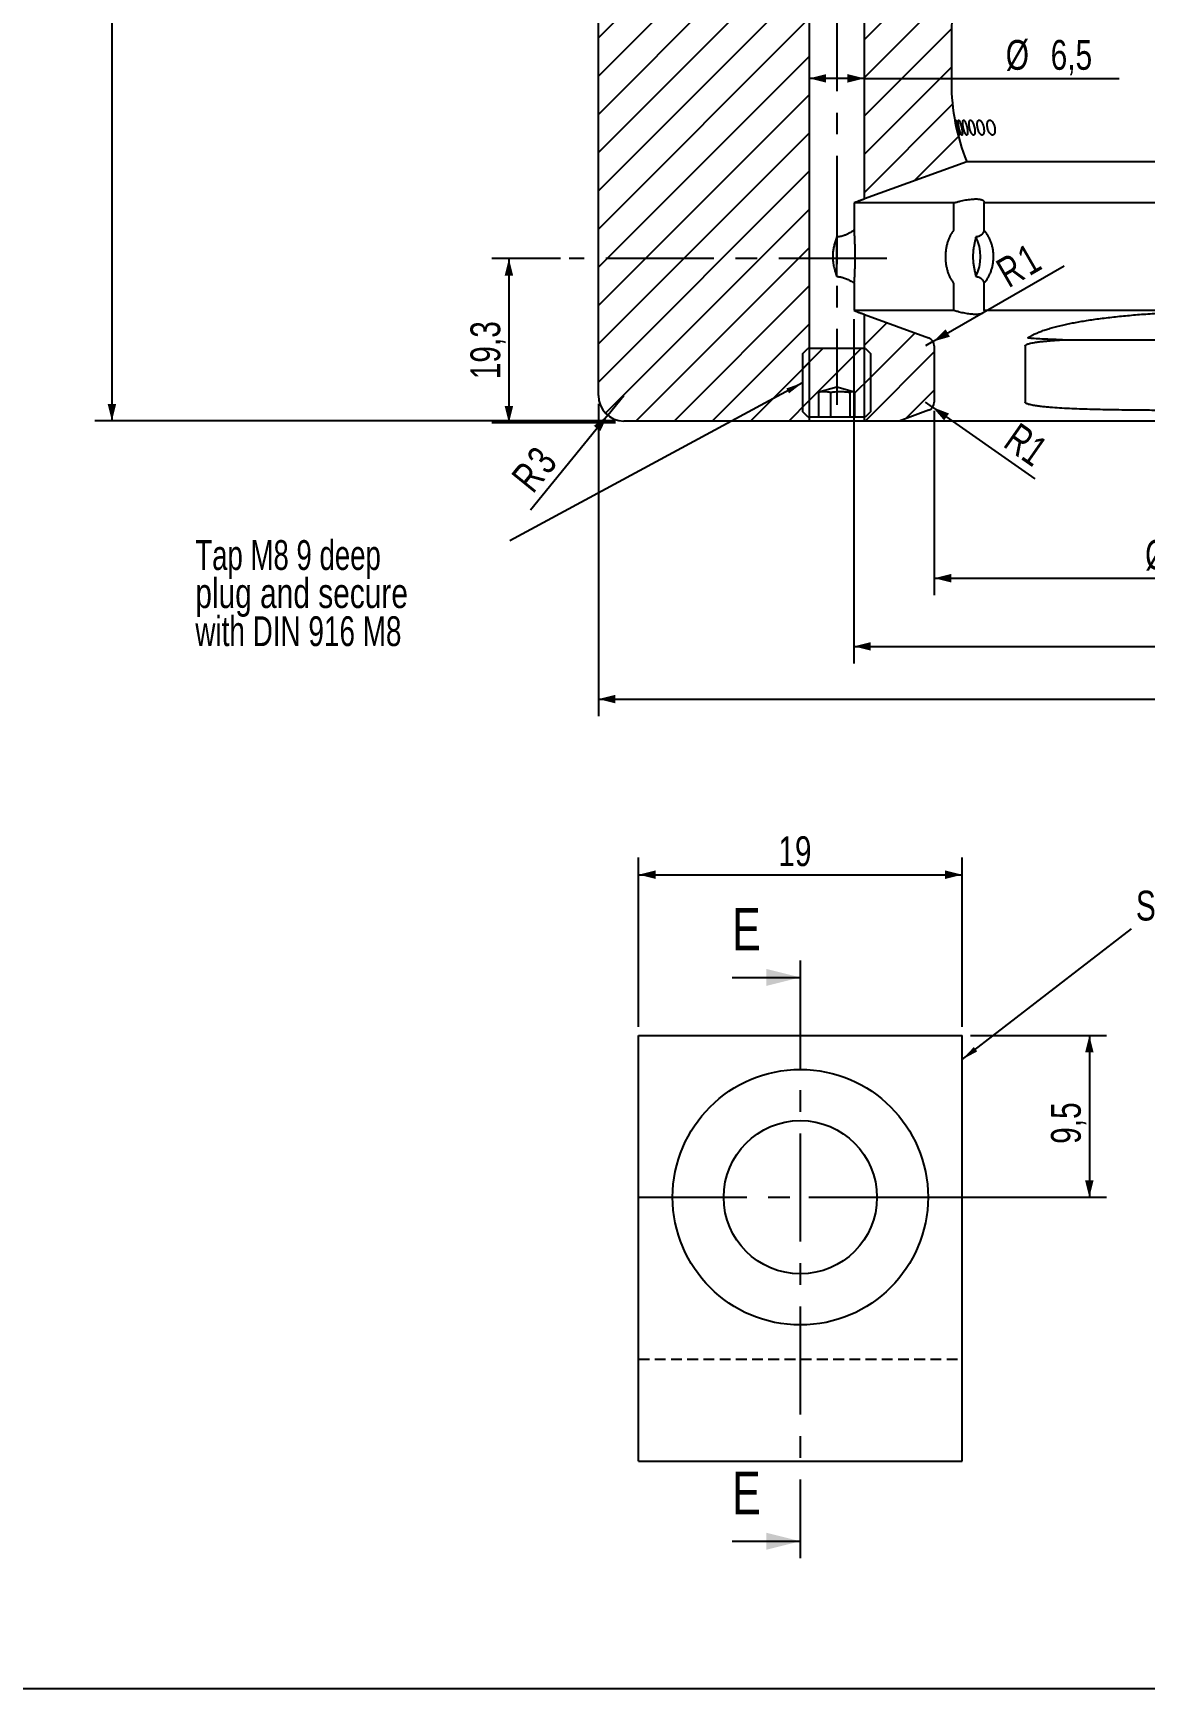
# Model space of a CAD drawing. Header units: millimetres. Extents: x 8 to 871, y 8 to 585.
# Drawn here: x 211.8 to 342.4, y 8 to 202.4 of the extents above; entities that cross this region are included whole.
import ezdxf

# ---------------------------------------------------------------- set-up
doc = ezdxf.new("R2010")
doc.units = ezdxf.units.MM
doc.linetypes.add('CENTERX2', pattern=[20.32, 12.7, -2.54, 2.54, -2.54])
doc.linetypes.add('HIDDEN', pattern=[1.905, 1.27, -0.635])
for name, color, linetype in [('CENTERLINE', 4, 'CENTERX2'), ('DIMENSIONS', 2, 'Continuous'), ('HATCH', 3, 'Continuous'), ('HIDDEN', 3, 'HIDDEN'), ('TEXT', 2, 'Continuous')]:
    doc.layers.add(name, color=color, linetype=linetype)
doc.layers.add('OUTLINE', color=7, linetype='Continuous', lineweight=25)
doc.styles.add('SLDTEXTSTYLE0', font='TXT', dxfattribs={"width": 0.75})
doc.styles.add('SLDTEXTSTYLE3', font='TXT', dxfattribs={"width": 0.692308})
doc.styles.add('SLDTEXTSTYLE4', font='TXT', dxfattribs={"width": 0.7})
doc.dimstyles.new('SLDDIMSTYLE0', dxfattribs={"dimtxt": 3.5, "dimasz": 2, "dimexe": 0, "dimexo": 0.0625, "dimgap": 0.875, "dimtad": 1, "dimrnd": 1e-09, "dimzin": 12, "dimdsep": 46, "dimtxsty": 'SLDTEXTSTYLE0', "dimsah": 1, "dimcen": 0, "dimadec": 0, "dimazin": 3, "dimtfac": 1, "dimtofl": 0, "dimtmove": 0, "dimatfit": 3, "dimfxl": 0, "dimfrac": 2, "dimtolj": 1, "dimtzin": 12, "dimarcsym": 0})
doc.dimstyles.new('SLDDIMSTYLE11', dxfattribs={"dimtxt": 3.5, "dimasz": 2, "dimexe": 0, "dimexo": 0.0625, "dimgap": 0.875, "dimtad": 1, "dimdec": 1, "dimrnd": 1e-09, "dimzin": 12, "dimdsep": 46, "dimtxsty": 'SLDTEXTSTYLE0', "dimsah": 1, "dimcen": 0.09, "dimadec": 0, "dimazin": 3, "dimtfac": 1, "dimtdec": 1, "dimtmove": 0, "dimatfit": 0, "dimfxl": 0, "dimfrac": 2, "dimtolj": 1, "dimtzin": 12, "dimarcsym": 0})
doc.dimstyles.new('SLDDIMSTYLE14', dxfattribs={"dimtxt": 3.5, "dimasz": 2, "dimexe": 0, "dimexo": 0.0625, "dimgap": 0.875, "dimtad": 1, "dimdec": 1, "dimrnd": 1e-09, "dimzin": 12, "dimdsep": 46, "dimtxsty": 'SLDTEXTSTYLE0', "dimsah": 1, "dimcen": 0, "dimadec": 0, "dimazin": 3, "dimtfac": 1, "dimtdec": 1, "dimtofl": 0, "dimtmove": 0, "dimatfit": 3, "dimfxl": 0, "dimfrac": 2, "dimtolj": 1, "dimtzin": 12, "dimarcsym": 0})
doc.dimstyles.new('SLDDIMSTYLE15', dxfattribs={"dimtxt": 3.5, "dimasz": 2, "dimexe": 0, "dimexo": 0.0625, "dimgap": 0.875, "dimtad": 1, "dimdec": 1, "dimrnd": 1e-09, "dimzin": 12, "dimdsep": 46, "dimtxsty": 'SLDTEXTSTYLE0', "dimsah": 1, "dimcen": 0.09, "dimadec": 0, "dimazin": 3, "dimtol": 1, "dimtp": 0.02, "dimtm": 0.02, "dimtfac": 1, "dimtofl": 0, "dimtmove": 0, "dimatfit": 3, "dimfxl": 0, "dimfrac": 2, "dimtolj": 1, "dimarcsym": 0})
doc.dimstyles.new('SLDDIMSTYLE18', dxfattribs={"dimtxt": 0.18, "dimasz": 2, "dimexe": 0, "dimexo": 0.0625, "dimgap": 0, "dimtad": 0, "dimtih": 1, "dimtoh": 1, "dimdec": 0, "dimrnd": 1e-09, "dimzin": 0, "dimdsep": 46, "dimtxsty": 'Standard', "dimsah": 1, "dimcen": 0.09, "dimadec": 0, "dimazin": 0, "dimtfac": 2, "dimtdec": 0, "dimtofl": 0, "dimtmove": 0, "dimatfit": 3, "dimfxl": 0, "dimfrac": 2, "dimtolj": 1, "dimtzin": 0, "dimarcsym": 0})
doc.dimstyles.new('SLDDIMSTYLE2', dxfattribs={"dimtxt": 3.5, "dimasz": 2, "dimexe": 0, "dimexo": 0.0625, "dimgap": 0.875, "dimtad": 1, "dimrnd": 1e-09, "dimzin": 12, "dimdsep": 46, "dimtxsty": 'SLDTEXTSTYLE0', "dimsah": 1, "dimcen": 0.09, "dimadec": 0, "dimazin": 3, "dimtfac": 1, "dimtofl": 0, "dimtmove": 0, "dimatfit": 3, "dimfxl": 0, "dimfrac": 2, "dimtolj": 1, "dimtzin": 12, "dimarcsym": 0})
doc.dimstyles.new('SLDDIMSTYLE29', dxfattribs={"dimtxt": 3.5, "dimasz": 2, "dimexe": 0, "dimexo": 0.0625, "dimgap": 0.875, "dimtad": 1, "dimlfac": 0.5, "dimrnd": 1e-09, "dimzin": 12, "dimdsep": 46, "dimtxsty": 'SLDTEXTSTYLE0', "dimsah": 1, "dimcen": 0.09, "dimadec": 0, "dimazin": 3, "dimtfac": 1, "dimtofl": 0, "dimtmove": 0, "dimatfit": 3, "dimfxl": 0, "dimfrac": 2, "dimtolj": 1, "dimtzin": 12, "dimarcsym": 0})
doc.dimstyles.new('SLDDIMSTYLE3', dxfattribs={"dimtxt": 3.5, "dimasz": 2, "dimexe": 0, "dimexo": 0.0625, "dimgap": 0.875, "dimtad": 1, "dimrnd": 1e-09, "dimzin": 12, "dimdsep": 46, "dimtxsty": 'SLDTEXTSTYLE0', "dimsah": 1, "dimcen": 0.09, "dimadec": 0, "dimazin": 3, "dimtol": 1, "dimtp": 0.05, "dimtm": 0.05, "dimtfac": 1, "dimtofl": 0, "dimtmove": 0, "dimatfit": 3, "dimfxl": 0, "dimfrac": 2, "dimtolj": 1, "dimarcsym": 0})
doc.dimstyles.new('SLDDIMSTYLE8', dxfattribs={"dimtxt": 3.5, "dimasz": 2, "dimexe": 0, "dimexo": 0.0625, "dimgap": 0.875, "dimtad": 1, "dimdec": 4, "dimzin": 12, "dimdsep": 46, "dimtxsty": 'SLDTEXTSTYLE0', "dimsah": 1, "dimcen": 0.09, "dimazin": 3, "dimtfac": 1, "dimtofl": 0, "dimtmove": 0, "dimatfit": 3, "dimfxl": 0, "dimfrac": 2, "dimtolj": 1, "dimtzin": 12, "dimarcsym": 0})
doc.dimstyles.new('SLDDIMSTYLE9', dxfattribs={"dimtxt": 3.5, "dimasz": 2, "dimexe": 0, "dimexo": 0.0625, "dimgap": 0.875, "dimtad": 1, "dimrnd": 1e-09, "dimzin": 12, "dimdsep": 46, "dimtxsty": 'SLDTEXTSTYLE0', "dimsah": 1, "dimcen": 0, "dimadec": 0, "dimazin": 3, "dimtfac": 1, "dimtofl": 0, "dimtmove": 0, "dimatfit": 3, "dimfxl": 0, "dimfrac": 2, "dimtolj": 1, "dimtzin": 12, "dimarcsym": 0})

# ---------------------------------------------------------------- blocks, each defined once
blk = doc.blocks.new('_D_13')
at = {"layer": 'DIMENSIONS'}
blk.add_arc((306.21, 330.13), 79.01, 79, 90, dxfattribs=at)
for points in [[(306.21, 409.14), (308.2, 408.62), (308.22, 409.62)], [(321.28, 407.69), (319.41, 408.54), (319.23, 407.56)]]:
    blk.add_solid(points, dxfattribs=at)
at = {"layer": 'DIMENSIONS', "insert": (310.71, 413.61), "char_height": 3.5, "attachment_point": 1, "rotation": 354.5, "style": 'SLDTEXTSTYLE0'}
blk.add_mtext('11°', dxfattribs=at)
blk = doc.blocks.new('_D_19')
at = {"layer": 'DIMENSIONS'}
for p, q in [((273.78, 175.95), (265.7, 175.95)), ((267.7, 175.95), (267.7, 156.66)), ((280.21, 156.66), (265.7, 156.66))]:
    blk.add_line(p, q, dxfattribs=at)
for points in [[(267.7, 175.95), (267.2, 173.95), (268.2, 173.95)], [(267.7, 156.66), (268.2, 158.66), (267.2, 158.66)]]:
    blk.add_solid(points, dxfattribs=at)
at = {"layer": 'DIMENSIONS', "insert": (263.18, 161.78), "char_height": 3.5, "attachment_point": 1, "rotation": 90, "style": 'SLDTEXTSTYLE0'}
blk.add_mtext('19,3', dxfattribs=at)
blk = doc.blocks.new('_D_23')
at = {"layer": 'DIMENSIONS'}
for q in [(332.92, 175.11), (316.66, 165.71)]:
    blk.add_line((317.52, 166.21), q, dxfattribs=at)
blk.add_solid([(317.52, 166.21), (319.51, 166.78), (319.01, 167.65)], dxfattribs=at)
at = {"layer": 'DIMENSIONS', "char_height": 3.5, "attachment_point": 1, "rotation": 30, "style": 'SLDTEXTSTYLE0'}
for s, insert in [('1', (327.08, 176.89)), ('R', (324.63, 175.47))]:
    blk.add_mtext(s, dxfattribs=dict(at, insert=insert))
blk = doc.blocks.new('_D_24')
at = {"layer": 'DIMENSIONS'}
for p, q in [((317.66, 158.09), (317.66, 136.43)), ((390.76, 158.09), (390.76, 136.43)), ((317.66, 138.43), (390.76, 138.43))]:
    blk.add_line(p, q, dxfattribs=at)
for points in [[(317.66, 138.43), (319.66, 137.93), (319.66, 138.93)], [(390.76, 138.43), (388.76, 138.93), (388.76, 137.93)]]:
    blk.add_solid(points, dxfattribs=at)
at = {"layer": 'DIMENSIONS', "attachment_point": 1, "style": 'SLDTEXTSTYLE0'}
for s, insert, char_height in [('%%c', (342.44, 142.94), 3.5), ('73,1', (347.72, 142.94), 3.5), ('±0,02', (358.06, 141.93), 2.5)]:
    blk.add_mtext(s, dxfattribs=dict(at, insert=insert, char_height=char_height))
blk = doc.blocks.new('_D_27')
at = {"layer": 'DIMENSIONS'}
for p, q in [((288.26, 429.83), (219.06, 429.83)), ((221.06, 429.83), (221.06, 156.89)), ((280.21, 156.89), (219.06, 156.89))]:
    blk.add_line(p, q, dxfattribs=at)
for points in [[(221.06, 429.83), (220.56, 427.83), (221.56, 427.83)], [(221.06, 156.89), (221.56, 158.89), (220.56, 158.89)]]:
    blk.add_solid(points, dxfattribs=at)
at = {"layer": 'DIMENSIONS', "attachment_point": 1, "rotation": 90, "style": 'SLDTEXTSTYLE0'}
for s, insert, char_height in [('±0,05', (217.56, 297.15), 2.5), ('272,95', (216.55, 281.64), 3.5)]:
    blk.add_mtext(s, dxfattribs=dict(at, insert=insert, char_height=char_height))
blk = doc.blocks.new('_D_28')
at = {"layer": 'DIMENSIONS'}
for q in [(302.96, 197.12), (339.39, 197.12)]:
    blk.add_line((309.46, 197.12), q, dxfattribs=at)
for points in [[(302.96, 197.12), (304.96, 196.62), (304.96, 197.62)], [(309.46, 197.12), (307.46, 197.62), (307.46, 196.62)]]:
    blk.add_solid(points, dxfattribs=at)
at = {"layer": 'DIMENSIONS', "char_height": 3.5, "attachment_point": 1, "style": 'SLDTEXTSTYLE0'}
for s, insert in [('%%c', (326.07, 201.63)), ('6,5', (331.34, 201.63))]:
    blk.add_mtext(s, dxfattribs=dict(at, insert=insert))
blk = doc.blocks.new('_D_29')
at = {"layer": 'DIMENSIONS'}
for p, q in [((308.21, 168.85), (308.21, 128.42)), ((400.21, 168.85), (400.21, 128.42)), ((308.21, 130.42), (400.21, 130.42))]:
    blk.add_line(p, q, dxfattribs=at)
for points in [[(308.21, 130.42), (310.21, 129.92), (310.21, 130.92)], [(400.21, 130.42), (398.21, 130.92), (398.21, 129.92)]]:
    blk.add_solid(points, dxfattribs=at)
at = {"layer": 'DIMENSIONS', "char_height": 3.5, "attachment_point": 1, "style": 'SLDTEXTSTYLE0'}
for s, insert in [('%%c', (348.99, 134.93)), ('92', (354.26, 134.93))]:
    blk.add_mtext(s, dxfattribs=dict(at, insert=insert))
blk = doc.blocks.new('_D_35')
at = {"layer": 'DIMENSIONS'}
for q in [(281.21, 159.89), (270.25, 146.41)]:
    blk.add_line((279.32, 157.56), q, dxfattribs=at)
blk.add_solid([(279.32, 157.56), (277.67, 156.32), (278.44, 155.69)], dxfattribs=at)
at = {"layer": 'DIMENSIONS', "char_height": 3.5, "attachment_point": 1, "rotation": 50.8864, "style": 'SLDTEXTSTYLE0'}
for s, insert in [('3', (269.58, 152.65)), ('R', (267.8, 150.45))]:
    blk.add_mtext(s, dxfattribs=dict(at, insert=insert))
blk = doc.blocks.new('_D_38')
at = {"layer": 'DIMENSIONS'}
blk.add_line((281.06, 242.04), (354.21, 242.04), dxfattribs=at)
for points in [[(281.06, 242.04), (283.06, 241.54), (283.06, 242.54)], [(354.21, 242.04), (352.21, 242.54), (352.21, 241.54)]]:
    blk.add_solid(points, dxfattribs=at)
at = {"layer": 'DIMENSIONS', "insert": (327.17, 246.55), "char_height": 3.5, "attachment_point": 1, "style": 'SLDTEXTSTYLE0'}
blk.add_mtext('73,15', dxfattribs=at)
blk = doc.blocks.new('_D_39')
at = {"layer": 'DIMENSIONS'}
for p, q in [((278.21, 158.89), (278.21, 122.23)), ((430.21, 158.89), (430.21, 122.23)), ((278.21, 124.23), (430.21, 124.23))]:
    blk.add_line(p, q, dxfattribs=at)
for points in [[(278.21, 124.23), (280.21, 123.73), (280.21, 124.73)], [(430.21, 124.23), (428.21, 124.73), (428.21, 123.73)]]:
    blk.add_solid(points, dxfattribs=at)
at = {"layer": 'DIMENSIONS', "char_height": 3.5, "attachment_point": 1, "style": 'SLDTEXTSTYLE0'}
for s, insert in [('%%c', (347.69, 128.74)), ('152', (352.97, 128.74))]:
    blk.add_mtext(s, dxfattribs=dict(at, insert=insert))
blk = doc.blocks.new('_D_46')
at = {"layer": 'DIMENSIONS'}
for q in [(316.66, 159.09), (329.5, 150.08)]:
    blk.add_line((317.48, 158.51), q, dxfattribs=at)
blk.add_solid([(317.48, 158.51), (318.83, 156.95), (319.4, 157.77)], dxfattribs=at)
at = {"layer": 'DIMENSIONS', "insert": (327.62, 156.84), "char_height": 3.5, "attachment_point": 1, "rotation": 324.9735, "style": 'SLDTEXTSTYLE0'}
blk.add_mtext('R1', dxfattribs=at)
blk = doc.blocks.new('SW_NOTE_0_6')
at = {"layer": 'TEXT', "color": 0, "char_height": 3.5, "attachment_point": 1}
for s, insert, style in [('Tap M8 9 deep', (-36.94, 0.1), 'SLDTEXTSTYLE3'), ('plug and secure', (-36.94, -4.37), 'SLDTEXTSTYLE0'), ('with DIN 916 M8', (-36.94, -8.84), 'SLDTEXTSTYLE4')]:
    blk.add_mtext(s, dxfattribs=dict(at, insert=insert, style=style))
blk = doc.blocks.new('_D_99')
at = {"layer": 'DIMENSIONS'}
for p, q in [((282.94, 85.73), (282.94, 105.61)), ((320.94, 85.73), (320.94, 105.61)), ((282.94, 103.61), (320.94, 103.61))]:
    blk.add_line(p, q, dxfattribs=at)
for points in [[(282.94, 103.61), (284.94, 103.11), (284.94, 104.11)], [(320.94, 103.61), (318.94, 104.11), (318.94, 103.11)]]:
    blk.add_solid(points, dxfattribs=at)
at = {"layer": 'DIMENSIONS', "insert": (299.35, 108.12), "char_height": 3.5, "attachment_point": 1, "style": 'SLDTEXTSTYLE0'}
blk.add_mtext('19', dxfattribs=at)
blk = doc.blocks.new('_D_100')
at = {"layer": 'DIMENSIONS'}
for p, q in [((321.94, 84.73), (337.89, 84.73)), ((335.89, 84.73), (335.89, 65.73)), ((302.94, 65.73), (337.89, 65.73))]:
    blk.add_line(p, q, dxfattribs=at)
for points in [[(335.89, 84.73), (335.39, 82.73), (336.39, 82.73)], [(335.89, 65.73), (336.39, 67.73), (335.39, 67.73)]]:
    blk.add_solid(points, dxfattribs=at)
at = {"layer": 'DIMENSIONS', "insert": (331.38, 72), "char_height": 3.5, "attachment_point": 1, "rotation": 90, "style": 'SLDTEXTSTYLE0'}
blk.add_mtext('9,5', dxfattribs=at)

msp = doc.modelspace()

# ---------------------------------------------------------------- hatches: boundary and pattern name
at = {"layer": 'HATCH'}
h = msp.add_hatch(dxfattribs=at)
h.set_pattern_fill('ANSI31', color=256, angle=3e-322, style=0)
edge = h.paths.add_edge_path(flags=0)
edge.add_line((289.25884, 346.13342), (279.08752, 335.9621))
edge.add_arc((281.20884, 333.84078), 3, 135, 180)
edge.add_line((278.20884, 333.84078), (278.20884, 284.73342))
edge.add_line((278.20884, 284.73342), (284.05884, 284.73342))
edge.add_line((284.05884, 284.73342), (284.05884, 278.53342))
edge.add_line((284.05884, 278.53342), (297.05884, 278.53342))
edge.add_line((297.05884, 278.53342), (299.10177, 275.13342))
edge.add_line((299.10177, 275.13342), (297.05884, 271.73342))
edge.add_line((297.05884, 271.73342), (284.05884, 271.73342))
edge.add_line((284.05884, 271.73342), (284.05884, 204.63342))
edge.add_line((284.05884, 204.63342), (278.20884, 204.63342))
edge.add_line((278.20884, 204.63342), (278.20884, 159.8852))
edge.add_arc((281.20884, 159.8852), 3, 180, 270)
edge.add_line((281.20884, 156.8852), (302.95884, 156.8852))
edge.add_line((302.95884, 156.8852), (302.95884, 429.83342))
edge.add_line((302.95884, 429.83342), (289.25884, 429.83342))
edge.add_line((289.25884, 429.83342), (289.25884, 410.83342))
edge.add_line((289.25884, 410.83342), (289.25884, 346.13342))
h = msp.add_hatch(dxfattribs=at)
h.set_pattern_fill('ANSI31', color=256, angle=3e-322, style=0)
edge = h.paths.add_edge_path(flags=0)
edge.add_line((320.34869, 290.09243), (320.33579, 290.64907))
edge.add_spline(control_points=[(320.33579, 290.64907), (320.26911, 290.64907), (320.20242, 290.64907), (320.13574, 290.64907)], knot_values=[0.000001728, 0.000001728, 0.000001728, 0.000001728, 0.000201782, 0.000201782, 0.000201782, 0.000201782], weights=[1, 1, 1, 1], degree=3, periodic=0)
edge.add_line((320.13574, 290.64907), (320.12031, 291.31453))
edge.add_line((320.12031, 291.31453), (320.32037, 291.31453))
edge.add_line((320.32037, 291.31453), (320.31445, 291.56971))
edge.add_line((320.31445, 291.56971), (320.1144, 291.56971))
edge.add_line((320.1144, 291.56971), (319.89323, 301.11118))
edge.add_spline(control_points=[(319.89323, 301.11118), (319.95992, 301.11118), (320.0266, 301.11118), (320.09329, 301.11118)], knot_values=[0.000004105, 0.000004105, 0.000004105, 0.000004105, 0.000204158, 0.000204158, 0.000204158, 0.000204158], weights=[1, 1, 1, 1], degree=3, periodic=0)
edge.add_line((320.09329, 301.11118), (320.05436, 302.7904))
edge.add_spline(control_points=[(320.05436, 302.7904), (319.98768, 302.7904), (319.92099, 302.7904), (319.85431, 302.7904)], knot_values=[0.000014569, 0.000014569, 0.000014569, 0.000014569, 0.000214623, 0.000214623, 0.000214623, 0.000214623], weights=[1, 1, 1, 1], degree=3, periodic=0)
edge.add_line((319.85431, 302.7904), (319.82857, 303.90073))
edge.add_line((319.82857, 303.90073), (320.02863, 303.90073))
edge.add_line((320.02863, 303.90073), (319.68518, 318.71755))
edge.add_arc((324.68384, 318.83342), 5, 180, 181.3278432, ccw=False)
edge.add_line((319.68384, 318.83342), (319.68384, 326.33342))
edge.add_arc((342.38384, 326.33342), 22.7, 169.3233007, 180, ccw=False)
edge.add_line((320.07682, 330.53898), (309.99461, 332.57812))
edge.add_line((309.99461, 332.57812), (309.45884, 329.8218))
edge.add_line((309.45884, 329.8218), (309.45884, 182.95846))
edge.add_line((309.45884, 182.95846), (321.48384, 187.3352))
edge.add_arc((344.60884, 196.6352), 24.925, 180, 201.9081253, ccw=False)
edge.add_line((319.68384, 196.6352), (319.68384, 202.4352))
edge.add_arc((339.68384, 202.4352), 20, 163.903735, 180, ccw=False)
edge.add_line((320.46789, 207.98024), (321.6945, 212.23094))
edge.add_arc((312.0865, 215.00347), 10.00003, 343.903735, 361.3278432)
edge.add_line((322.08384, 215.2352), (320.86957, 267.62077))
edge.add_line((320.86957, 267.62077), (320.66952, 267.62077))
edge.add_line((320.66952, 267.62077), (320.61786, 269.84941))
edge.add_line((320.61786, 269.84941), (320.81792, 269.84941))
edge.add_line((320.81792, 269.84941), (320.73265, 273.52812))
edge.add_spline(control_points=[(320.73265, 273.52812), (320.66596, 273.52812), (320.59928, 273.52812), (320.53259, 273.52812)], knot_values=[0.000007017, 0.000007017, 0.000007017, 0.000007017, 0.000207071, 0.000207071, 0.000207071, 0.000207071], weights=[1, 1, 1, 1], degree=3, periodic=0)
edge.add_line((320.53259, 273.52812), (320.43569, 277.70853))
edge.add_spline(control_points=[(320.43569, 277.70853), (320.50238, 277.70853), (320.56906, 277.70853), (320.63575, 277.70853)], knot_values=[0.000080275, 0.000080275, 0.000080275, 0.000080275, 0.000280329, 0.000280329, 0.000280329, 0.000280329], weights=[1, 1, 1, 1], degree=3, periodic=0)
edge.add_line((320.63575, 277.70853), (320.49424, 283.81314))
edge.add_spline(control_points=[(320.49424, 283.81314), (320.42756, 283.81314), (320.36088, 283.81314), (320.29419, 283.81314)], knot_values=[0.000016501, 0.000016501, 0.000016501, 0.000016501, 0.000216555, 0.000216555, 0.000216555, 0.000216555], weights=[1, 1, 1, 1], degree=3, periodic=0)
edge.add_line((320.29419, 283.81314), (320.18597, 288.48212))
edge.add_spline(control_points=[(320.18597, 288.48212), (320.25265, 288.48212), (320.31934, 288.48212), (320.38602, 288.48212)], knot_values=[0.000003636, 0.000003636, 0.000003636, 0.000003636, 0.00020369, 0.00020369, 0.00020369, 0.00020369], weights=[1, 1, 1, 1], degree=3, periodic=0)
edge.add_line((320.38602, 288.48212), (320.36342, 289.45728))
edge.add_line((320.36342, 289.45728), (320.16336, 289.45728))
edge.add_line((320.16336, 289.45728), (320.14864, 290.09243))
edge.add_line((320.14864, 290.09243), (320.34869, 290.09243))
h = msp.add_hatch(dxfattribs=at)
h.set_pattern_fill('ANSI31', color=256, angle=3e-322, style=0)
edge = h.paths.add_edge_path(flags=0)
edge.add_line((309.45884, 169.39976), (309.45884, 156.8852))
edge.add_line((309.45884, 156.8852), (313.53762, 156.8852))
edge.add_line((313.53762, 156.8852), (317.00086, 158.14572))
edge.add_arc((316.65884, 159.08541), 1, 290, 360)
edge.add_line((317.65884, 159.08541), (317.65884, 165.715))
edge.add_arc((316.65884, 165.715), 1, 0, 70)
edge.add_line((317.00086, 166.65469), (309.45884, 169.39976))
h = msp.add_hatch(dxfattribs=at)
h.set_pattern_fill('ANSI31', color=256, style=0)
h.paths.add_polyline_path([(302.20884, 164.7852), (302.20884, 157.9852), (302.80884, 157.3852), (304.10295, 157.3852), (304.10295, 160.32093), (306.20884, 160.8852), (308.31473, 160.32093), (308.31473, 157.3852), (309.60884, 157.3852), (310.20884, 157.9852), (310.20884, 164.7852), (309.60884, 165.3852), (302.80884, 165.3852)], flags=0)

# ---------------------------------------------------------------- linework, layer by layer
at = {"layer": 'CENTERLINE'}
for p, q in [((306.20884, 431.85122), (306.20884, 158.80087)), ((312.09156, 175.95274), (274.77956, 175.95274)), ((301.93609, 93.54654), (301.93609, 23.33895)), ((282.93609, 65.73404), (320.93609, 65.73404))]:
    msp.add_line(p, q, dxfattribs=at)
at = {"layer": 'CENTERLINE', "linetype": 'Continuous'}
for p, q in [((293.93609, 91.54654), (301.93609, 91.54654)), ((293.93609, 25.33895), (301.93609, 25.33895))]:
    msp.add_line(p, q, dxfattribs=at)
at = {"layer": 'CENTERLINE'}
for points in [[(301.93609, 91.54654), (297.93609, 92.54654), (297.93609, 90.54654)], [(301.93609, 25.33895), (297.93609, 26.33895), (297.93609, 24.33895)]]:
    msp.add_solid(points, dxfattribs=at)
at = {"layer": 'HIDDEN'}
msp.add_line((282.93609, 46.73404), (320.93609, 46.73404), dxfattribs=at)
at = {"layer": 'OUTLINE'}
for p, q in [((302.95884, 429.83342), (302.95884, 156.8852)), ((309.45884, 182.95846), (309.45884, 329.8218)), ((278.20884, 159.88521), (278.20884, 204.63342)), ((319.68384, 202.4352), (319.68384, 196.6352)), ((321.48384, 187.3352), (309.45884, 182.95846)), ((354.20884, 187.3352), (321.48384, 187.3352)), ((308.2772, 182.5035), (308.2772, 179.2961)), ((319.95764, 182.5035), (308.2772, 182.5035)), ((319.95764, 179.2961), (319.95764, 182.5035)), ((352.06254, 182.5035), (323.50289, 182.5035)), ((323.50289, 182.5035), (323.50289, 179.2961)), ((306.20884, 173.84727), (306.20884, 178.51096)), ((308.2772, 173.06213), (308.2772, 169.85472)), ((319.95764, 169.85472), (319.95764, 173.06213)), ((323.50289, 173.06213), (323.50289, 169.85472)), ((319.95764, 169.85472), (308.2772, 169.85472)), ((309.45884, 156.8852), (309.45884, 169.39976)), ((309.45884, 169.39976), (317.00086, 166.65469)), ((354.20884, 169.85472), (323.50289, 169.85472)), ((302.20884, 164.7852), (302.80884, 165.3852)), ((309.60884, 165.3852), (302.80884, 165.3852)), ((309.60884, 165.3852), (310.20884, 164.7852)), ((317.65884, 165.71499), (317.65884, 159.08542)), ((328.36409, 165.71499), (328.36409, 159.08542)), ((332.73602, 166.41521), (354.20884, 166.41521)), ((302.20884, 164.7852), (302.20884, 157.9852)), ((310.20884, 157.9852), (310.20884, 164.7852)), ((304.10295, 160.32093), (306.20884, 160.88521)), ((304.10295, 157.38521), (304.10295, 160.32093)), ((305.48573, 160.26639), (305.48573, 157.38521)), ((306.20884, 160.88521), (308.31473, 160.32093)), ((307.74672, 160.26639), (307.74672, 157.38521)), ((308.31473, 160.32093), (308.31473, 157.38521)), ((302.80884, 157.38521), (302.20884, 157.9852)), ((310.20884, 157.9852), (309.60884, 157.38521)), ((317.00086, 158.14572), (313.53763, 156.8852)), ((302.95884, 156.8852), (281.20884, 156.8852)), ((302.80884, 157.38521), (304.10295, 157.38521)), ((309.45884, 156.8852), (302.95884, 156.8852)), ((304.10295, 157.38521), (305.48573, 157.38521)), ((305.48573, 157.38521), (307.74672, 157.38521)), ((307.74672, 157.38521), (308.31473, 157.38521)), ((308.31473, 157.38521), (309.60884, 157.38521)), ((313.53763, 156.8852), (309.45884, 156.8852)), ((354.20884, 156.8852), (313.53763, 156.8852)), ((282.93609, 34.73404), (282.93609, 84.73404)), ((282.93609, 84.73404), (320.93609, 84.73404)), ((320.93609, 34.73404), (320.93609, 84.73404)), ((282.93609, 34.73404), (320.93609, 34.73404)), ((832, 8), (8, 8))]:
    msp.add_line(p, q, dxfattribs=at)
for radius in [15, 9]:
    msp.add_circle((301.93609, 65.73404), radius, dxfattribs=at)
for centre, radius, start, end in [((339.68384, 202.4352), 20, 163.903735, 180), ((344.60884, 196.6352), 24.925, 180, 201.9081253), ((317.75532, 176.17911), 5.34587, 334.1386013, 25.8613987), ((316.65884, 165.715), 1, 0, 70), ((281.20884, 159.8852), 3, 180, 270), ((316.65884, 159.08541), 1, 290, 0)]:
    msp.add_arc(centre, radius, start, end, dxfattribs=at)
for points, knots in [([(320.5681, 190.73121), (320.56242, 190.76876), (320.55106, 190.84384), (320.52796, 190.97495), (320.50118, 191.11532), (320.47117, 191.2623), (320.43881, 191.4115), (320.40505, 191.55884), (320.37081, 191.69985), (320.33702, 191.83077), (320.30467, 191.94733), (320.27454, 192.04673), (320.24753, 192.12542), (320.22424, 192.18203), (320.2054, 192.21411), (320.19134, 192.22182), (320.18261, 192.204), (320.17925, 192.16227), (320.18161, 192.09683), (320.18944, 192.01041), (320.2028, 191.90465), (320.22121, 191.78307), (320.2444, 191.64859), (320.27162, 191.50527), (320.30229, 191.35702), (320.33545, 191.20806), (320.37022, 191.06283), (320.40552, 190.92527), (320.4403, 190.79977), (320.47349, 190.68943), (320.50402, 190.59805), (320.53106, 190.52745), (320.55364, 190.48041), (320.57127, 190.45721), (320.58325, 190.45946), (320.58953, 190.48583), (320.58958, 190.53704), (320.58379, 190.61462), (320.57369, 190.6897), (320.5681, 190.73121)], [0, 0, 0, 0, 0.0269371411, 0.0538753431, 0.0808095068, 0.1077436593, 0.1347177921, 0.1616922965, 0.1886845542, 0.2156773514, 0.24262443, 0.2695707333, 0.2964278956, 0.3232852725, 0.3500494479, 0.3768131976, 0.4035200858, 0.4302270262, 0.4569379251, 0.4836496816, 0.5104236675, 0.5371993057, 0.5640683574, 0.5909381782, 0.617892102, 0.6448469773, 0.6718399557, 0.6988340438, 0.7258026948, 0.7527710795, 0.7796613677, 0.8065510595, 0.8333425839, 0.8601337185, 0.8868510191, 0.9135681612, 0.9402691034, 0.9669701632, 1, 1, 1, 1]), ([(320.96606, 190.73094), (320.96317, 190.76847), (320.95741, 190.84353), (320.94062, 190.9746), (320.91832, 191.11495), (320.89076, 191.26191), (320.85874, 191.41112), (320.82324, 191.55846), (320.78516, 191.6995), (320.74562, 191.83045), (320.70568, 191.94705), (320.66645, 192.0465), (320.62901, 192.12525), (320.59432, 192.18192), (320.56339, 192.21406), (320.53694, 192.22183), (320.51585, 192.20409), (320.50051, 192.1624), (320.49159, 192.09702), (320.48914, 192.01066), (320.49356, 191.90494), (320.50454, 191.7834), (320.5221, 191.64895), (320.5456, 191.50565), (320.57463, 191.3574), (320.60821, 191.20843), (320.64553, 191.06319), (320.68537, 190.92561), (320.72661, 190.80007), (320.76795, 190.6897), (320.80813, 190.59826), (320.84597, 190.5276), (320.88025, 190.4805), (320.91011, 190.45725), (320.93451, 190.45942), (320.95306, 190.48574), (320.96486, 190.53687), (320.97098, 190.6144), (320.96781, 190.68944), (320.96606, 190.73094)], [0, 0, 0, 0, 0.026937523, 0.053874567, 0.080808639, 0.107743491, 0.134717566, 0.161691644, 0.188683929, 0.215676547, 0.242623209, 0.269570041, 0.296427865, 0.323285377, 0.350049252, 0.376813454, 0.403520332, 0.430227509, 0.456938299, 0.483649921, 0.51042379, 0.537198366, 0.564068003, 0.590937105, 0.617892113, 0.644846278, 0.67184053, 0.698832825, 0.725801861, 0.752770503, 0.779660891, 0.806550873, 0.833342425, 0.860133777, 0.886851127, 0.913568164, 0.940268816, 0.96697022, 1, 1, 1, 1]), ([(321.59048, 190.73097), (321.59041, 190.7685), (321.59028, 190.84356), (321.57989, 190.97464), (321.56221, 191.11498), (321.5373, 191.26195), (321.50582, 191.41115), (321.46882, 191.5585), (321.42716, 191.69953), (321.38214, 191.83048), (321.3349, 191.94708), (321.28683, 192.04652), (321.23922, 192.12527), (321.19338, 192.18193), (321.15059, 192.21407), (321.11195, 192.22184), (321.07865, 192.20407), (321.05143, 192.1624), (321.03132, 192.097), (321.01863, 192.01064), (321.01409, 191.90491), (321.01758, 191.78337), (321.02942, 191.64891), (321.04904, 191.50561), (321.07624, 191.35736), (321.11001, 191.2084), (321.14964, 191.06316), (321.19375, 190.92557), (321.24117, 190.80004), (321.29037, 190.68967), (321.33991, 190.59824), (321.38829, 190.52758), (321.43403, 190.48049), (321.47589, 190.45724), (321.51254, 190.45942), (321.54322, 190.48574), (321.56666, 190.53688), (321.58464, 190.61442), (321.5884, 190.68947), (321.59048, 190.73097)], [0, 0, 0, 0, 0.02693686, 0.053874716, 0.080808388, 0.10774299, 0.134717184, 0.161691357, 0.188684034, 0.215675961, 0.242623125, 0.269569813, 0.296427313, 0.323284434, 0.35004902, 0.376812877, 0.403520092, 0.430226674, 0.45693813, 0.483649056, 0.510423474, 0.537198395, 0.564067595, 0.590936464, 0.617891332, 0.644845601, 0.671840148, 0.698832819, 0.725802326, 0.75277063, 0.779660776, 0.80655054, 0.833342068, 0.860133587, 0.886850682, 0.913568126, 0.940268616, 0.966970015, 1, 1, 1, 1]), ([(322.4373, 190.73228), (322.44001, 190.76987), (322.44543, 190.84506), (322.4414, 190.97629), (322.42834, 191.11674), (322.40614, 191.26377), (322.37532, 191.41297), (322.33699, 191.56027), (322.29195, 191.7012), (322.2417, 191.832), (322.18745, 191.9484), (322.13085, 192.04762), (322.0734, 192.1261), (322.01673, 192.18248), (321.96241, 192.21431), (321.91189, 192.22176), (321.86669, 192.20371), (321.82787, 192.16174), (321.79679, 192.09607), (321.77405, 192.00945), (321.76069, 191.90352), (321.7568, 191.78179), (321.76295, 191.64721), (321.77868, 191.50382), (321.80397, 191.35554), (321.8378, 191.20659), (321.87955, 191.06142), (321.92769, 190.92396), (321.98105, 190.79859), (322.03779, 190.68843), (322.09637, 190.59725), (322.15494, 190.52686), (322.2118, 190.48007), (322.26533, 190.45711), (322.3139, 190.45961), (322.35643, 190.48622), (322.39126, 190.53765), (322.42086, 190.61546), (322.43144, 190.69068), (322.4373, 190.73228)], [0, 0, 0, 0, 0.02693662, 0.053874665, 0.08080894, 0.107743526, 0.1347189, 0.161693954, 0.188686327, 0.215677875, 0.242624713, 0.269570766, 0.296427816, 0.323284565, 0.350048385, 0.376811591, 0.403518404, 0.430225147, 0.456936565, 0.48364848, 0.510422746, 0.537198596, 0.564067696, 0.590937743, 0.617892425, 0.644847413, 0.671841444, 0.698835436, 0.725804045, 0.752771677, 0.77966112, 0.806550437, 0.833341627, 0.860132447, 0.886849433, 0.913566404, 0.940267248, 0.966967866, 1, 1, 1, 1]), ([(323.50111, 190.73516), (323.50651, 190.77291), (323.51731, 190.8484), (323.51947, 190.97995), (323.51091, 191.12063), (323.49136, 191.26777), (323.46121, 191.41698), (323.42163, 191.56416), (323.37337, 191.70487), (323.31809, 191.83534), (323.25707, 191.95131), (323.19226, 192.05), (323.1253, 192.12791), (323.05819, 192.18366), (322.99274, 192.21483), (322.93074, 192.22162), (322.87403, 192.20289), (322.824, 192.16027), (322.78231, 192.09401), (322.74985, 192.00685), (322.72796, 191.90043), (322.7169, 191.77833), (322.71754, 191.64345), (322.72947, 191.49988), (322.7529, 191.35152), (322.78677, 191.20262), (322.83053, 191.05761), (322.88254, 190.92041), (322.94158, 190.79542), (323.00559, 190.68571), (323.07288, 190.59507), (323.14127, 190.52529), (323.20884, 190.47913), (323.27365, 190.45685), (323.33373, 190.46001), (323.38771, 190.48729), (323.43355, 190.53933), (323.47439, 190.61778), (323.49159, 190.69337), (323.50111, 190.73516)], [0, 0, 0, 0, 0.026938796, 0.053876528, 0.080812606, 0.107748442, 0.134724018, 0.161699468, 0.188691821, 0.215683635, 0.242628858, 0.269573594, 0.296429487, 0.323285171, 0.350047679, 0.37681024, 0.403516653, 0.430223096, 0.456934785, 0.483646861, 0.510422875, 0.537199189, 0.564069746, 0.590941402, 0.617897464, 0.644852908, 0.671847233, 0.69884084, 0.725808585, 0.752776253, 0.779664403, 0.806551957, 0.833341837, 0.86013139, 0.886847612, 0.913564183, 0.940264712, 0.966966072, 1, 1, 1, 1]), ([(324.77499, 190.73956), (324.78297, 190.77752), (324.79892, 190.85346), (324.80698, 190.9855), (324.80271, 191.12652), (324.78567, 191.27383), (324.75613, 191.42303), (324.7153, 191.57005), (324.66391, 191.71041), (324.60377, 191.84037), (324.53623, 191.95568), (324.46351, 192.05361), (324.38741, 192.13063), (324.31026, 192.18542), (324.23413, 192.21559), (324.16112, 192.22134), (324.09339, 192.20162), (324.0326, 192.15802), (323.98078, 192.09086), (323.93901, 192.00287), (323.90897, 191.89575), (323.89108, 191.77305), (323.88647, 191.63775), (323.89482, 191.4939), (323.91649, 191.34545), (323.95044, 191.19661), (323.99617, 191.05184), (324.05193, 190.91506), (324.11645, 190.79063), (324.18745, 190.68163), (324.2631, 190.59181), (324.34092, 190.52294), (324.41877, 190.47775), (324.49438, 190.45647), (324.5655, 190.46066), (324.63044, 190.48892), (324.68683, 190.54192), (324.73844, 190.62133), (324.76197, 190.69746), (324.77499, 190.73956)], [0, 0, 0, 0, 0.026940025, 0.053880211, 0.080817552, 0.107754631, 0.134730141, 0.161706668, 0.188699491, 0.215690584, 0.24263386, 0.26957793, 0.29643187, 0.323285353, 0.350046388, 0.37680708, 0.403512711, 0.430218914, 0.456931194, 0.483644253, 0.510422151, 0.537200513, 0.564073072, 0.590945669, 0.617903387, 0.644860232, 0.671854557, 0.698848205, 0.725814491, 0.752780979, 0.779667587, 0.806553226, 0.833341255, 0.860128826, 0.886844404, 0.913559576, 0.940261179, 0.966963244, 1, 1, 1, 1]), ([(309.45884, 182.95846), (309.45501, 182.95697), (309.44853, 182.95443), (309.40352, 182.93688), (309.34645, 182.91463), (309.26914, 182.88455), (309.1729, 182.84719), (309.05923, 182.80318), (308.92843, 182.75266), (308.78048, 182.69572), (308.62061, 182.63439), (308.45322, 182.57043), (308.33597, 182.52585), (308.2772, 182.5035)], [0, 0, 0, 0, 0.1251130821, 0.2118647758, 0.2986174959, 0.3878218218, 0.4770287986, 0.5651206808, 0.6532158028, 0.7436223423, 0.834032132, 0.9168057722, 1, 1, 1, 1]), ([(319.95764, 182.5035), (320.07545, 182.53721), (320.31141, 182.60474), (320.66873, 182.69438), (321.02378, 182.77391), (321.3723, 182.84062), (321.70945, 182.89384), (322.02546, 182.93179), (322.31562, 182.95377), (322.57793, 182.9608), (322.81085, 182.95314), (323.01113, 182.9309), (323.17892, 182.8957), (323.31547, 182.84769), (323.41786, 182.78705), (323.48633, 182.71517), (323.51621, 182.64146), (323.52024, 182.57037), (323.50867, 182.52579), (323.50289, 182.5035)], [0, 0, 0, 0, 0.063271865, 0.126728722, 0.189980635, 0.25344276, 0.317119106, 0.380563507, 0.441154867, 0.501952676, 0.562541988, 0.621127514, 0.679898745, 0.738494545, 0.797929839, 0.85754383, 0.916995962, 0.958497331, 1, 1, 1, 1]), ([(308.2772, 179.2961), (308.17398, 179.22917), (307.98741, 179.10819), (307.6887, 178.93718), (307.39447, 178.79007), (307.11378, 178.67596), (306.8543, 178.59549), (306.62231, 178.54412), (306.40575, 178.51528), (306.2673, 178.51224), (306.20884, 178.51096)], [0, 0, 0, 0, 0.182982399, 0.330743588, 0.478786411, 0.626281608, 0.726458583, 0.826862981, 0.926888884, 1, 1, 1, 1]), ([(308.2772, 173.06213), (308.28366, 173.15989), (308.29661, 173.35573), (308.31623, 173.69533), (308.33481, 174.06317), (308.35137, 174.45925), (308.36518, 174.87662), (308.37558, 175.31022), (308.38178, 175.75482), (308.38374, 176.20434), (308.38139, 176.65325), (308.37455, 177.09558), (308.36389, 177.52601), (308.34988, 177.93991), (308.33305, 178.33148), (308.31443, 178.69569), (308.2954, 179.02171), (308.28308, 179.20741), (308.2772, 179.2961)], [0, 0, 0, 0, 0.062901442, 0.126003677, 0.188905967, 0.251813202, 0.314921787, 0.377827658, 0.440606249, 0.503584588, 0.566361941, 0.628970867, 0.691778149, 0.754386849, 0.817085202, 0.879981884, 0.942679987, 1, 1, 1, 1]), ([(319.95764, 179.2961), (319.88188, 179.19833), (319.73012, 179.00249), (319.5341, 178.66289), (319.36339, 178.29506), (319.22282, 177.89897), (319.11218, 177.4816), (319.03269, 177.048), (318.98605, 176.6034), (318.97157, 176.15388), (318.98933, 175.70497), (319.04013, 175.26264), (319.12232, 174.83221), (319.23529, 174.41831), (319.3789, 174.02674), (319.55133, 173.66253), (319.74335, 173.33651), (319.88838, 173.15081), (319.95764, 173.06213)], [0, 0, 0, 0, 0.062902299, 0.126004401, 0.188905751, 0.251813886, 0.314921539, 0.377828461, 0.440606011, 0.503585392, 0.566362723, 0.628970682, 0.691777958, 0.754387649, 0.817085007, 0.879981814, 0.942680514, 1, 1, 1, 1]), ([(323.50289, 179.2961), (323.48605, 179.22917), (323.4556, 179.10819), (323.36404, 178.93718), (323.25005, 178.79007), (323.11787, 178.67596), (322.97837, 178.59549), (322.84132, 178.54412), (322.70285, 178.51528), (322.6065, 178.51224), (322.56581, 178.51096)], [0, 0, 0, 0, 0.182982199, 0.330743946, 0.478786438, 0.626282069, 0.726458147, 0.826862336, 0.926889139, 1, 1, 1, 1]), ([(323.50289, 173.06213), (323.58779, 173.15989), (323.75786, 173.35573), (323.98163, 173.69533), (324.17862, 174.06317), (324.3426, 174.45925), (324.47277, 174.87662), (324.56698, 175.31022), (324.62238, 175.75482), (324.63963, 176.20434), (324.61855, 176.65325), (324.55807, 177.09558), (324.4608, 177.52601), (324.32802, 177.93991), (324.16061, 178.33148), (323.96186, 178.69569), (323.74291, 179.02171), (323.58047, 179.20741), (323.50289, 179.2961)], [0, 0, 0, 0, 0.0629014656, 0.1260035761, 0.1889059009, 0.2518131297, 0.3149217559, 0.3778276304, 0.4406062495, 0.5035845884, 0.5663619284, 0.6289709221, 0.691778207, 0.7543870003, 0.8170852067, 0.8799820222, 0.9426799584, 1, 1, 1, 1]), ([(306.20884, 178.51096), (306.15702, 178.35856), (306.0534, 178.05379), (305.9219, 177.5868), (305.81723, 177.11093), (305.74772, 176.61094), (305.72931, 176.09099), (305.76795, 175.54992), (305.8638, 175.00902), (306.01021, 174.43777), (306.13908, 174.05465), (306.20884, 173.84727)], [0, 0, 0, 0, 0.101002577, 0.201985739, 0.30433516, 0.406637771, 0.51839661, 0.630167228, 0.746412478, 0.862730079, 1, 1, 1, 1]), ([(322.56581, 178.51096), (322.53489, 178.38444), (322.47301, 178.13125), (322.37912, 177.70765), (322.2914, 177.23903), (322.22457, 176.71698), (322.2009, 176.18275), (322.22303, 175.66913), (322.28186, 175.18756), (322.36158, 174.73652), (322.45787, 174.28939), (322.52983, 173.99465), (322.56581, 173.84727)], [0, 0, 0, 0, 0.08388844, 0.16788094, 0.277108994, 0.386276621, 0.49923621, 0.612194673, 0.708402566, 0.804646245, 0.902315628, 1, 1, 1, 1]), ([(306.20884, 173.84727), (306.26773, 173.84595), (306.38553, 173.84332), (306.5626, 173.82261), (306.73862, 173.7899), (306.93139, 173.74041), (307.13644, 173.67228), (307.35266, 173.58416), (307.56144, 173.48537), (307.78914, 173.36445), (308.03156, 173.22216), (308.19511, 173.1156), (308.2772, 173.06213)], [0, 0, 0, 0, 0.073637818, 0.147280575, 0.223304038, 0.299343406, 0.400266135, 0.501222849, 0.604878415, 0.708554258, 0.853727735, 1, 1, 1, 1]), ([(322.56581, 173.84727), (322.60679, 173.84595), (322.68877, 173.84332), (322.80338, 173.82261), (322.91086, 173.7899), (323.02078, 173.74041), (323.1281, 173.67228), (323.22957, 173.58416), (323.31585, 173.48537), (323.3961, 173.36445), (323.46461, 173.22216), (323.4901, 173.1156), (323.50289, 173.06213)], [0, 0, 0, 0, 0.0736382957, 0.1472817925, 0.2233040004, 0.2993436693, 0.4002661319, 0.5012231116, 0.6048787813, 0.7085542537, 0.8537275643, 1, 1, 1, 1]), ([(308.2772, 169.85472), (308.34325, 169.8296), (308.47536, 169.77935), (308.65808, 169.70948), (308.82757, 169.64441), (308.97953, 169.58585), (309.1117, 169.53475), (309.22468, 169.49094), (309.31773, 169.45476), (309.39396, 169.42507), (309.44803, 169.40399), (309.45522, 169.40118), (309.45884, 169.39976)], [0, 0, 0, 0, 0.093701293, 0.187399057, 0.283697706, 0.379992101, 0.473805282, 0.567615713, 0.664412902, 0.761207444, 0.879822549, 1, 1, 1, 1]), ([(323.50289, 169.85472), (323.51037, 169.82101), (323.52537, 169.75349), (323.49876, 169.66383), (323.43574, 169.58431), (323.33106, 169.51759), (323.18769, 169.46439), (323.00949, 169.42642), (322.79905, 169.40445), (322.56218, 169.39743), (322.30149, 169.40508), (322.02063, 169.42732), (321.72502, 169.46252), (321.4136, 169.51053), (321.08973, 169.57117), (320.75759, 169.64306), (320.45613, 169.71675), (320.18899, 169.78785), (320.03476, 169.83243), (319.95764, 169.85472)], [0, 0, 0, 0, 0.063272429, 0.126728919, 0.189980793, 0.253443572, 0.31711957, 0.38056351, 0.441155725, 0.501952567, 0.562541813, 0.621127302, 0.679898497, 0.738494388, 0.797930246, 0.857543852, 0.916995644, 0.958496987, 1, 1, 1, 1]), ([(328.67673, 166.65469), (328.78443, 166.72448), (328.99996, 166.86415), (329.38582, 167.06526), (329.81609, 167.26011), (330.29969, 167.45014), (330.8367, 167.63521), (331.42781, 167.81507), (332.06538, 167.98758), (332.72579, 168.14729), (333.40313, 168.295), (334.09158, 168.43154), (334.81315, 168.56199), (335.57345, 168.68741), (336.37263, 168.8076), (337.21023, 168.92239), (338.07716, 169.03063), (338.96906, 169.13197), (339.8845, 169.22644), (340.8217, 169.31416), (341.78145, 169.39536), (342.77114, 169.47071), (343.7902, 169.53996), (344.83754, 169.60292), (345.90149, 169.65894), (347.00891, 169.70929), (348.16014, 169.75326), (349.3546, 169.79018), (350.5603, 169.81899), (351.77352, 169.83946), (352.99053, 169.85233), (353.80302, 169.85393), (354.20884, 169.85472)], [0, 0, 0, 0, 0.033573795, 0.067181406, 0.100789449, 0.134363742, 0.169069197, 0.20381106, 0.238553296, 0.273259171, 0.30459145, 0.335950039, 0.367308834, 0.398641397, 0.43084981, 0.463086336, 0.495323017, 0.527531677, 0.559458552, 0.591412617, 0.623366749, 0.655293782, 0.688128076, 0.720991693, 0.753855378, 0.786689798, 0.822179985, 0.857743675, 0.893344663, 0.928945752, 0.96450967, 1, 1, 1, 1]), ([(328.36409, 165.71499), (328.36458, 165.72146), (328.36573, 165.73643), (328.37715, 165.7629), (328.40361, 165.79629), (328.4455, 165.82979), (328.53495, 165.88021), (328.66698, 165.93644), (328.84307, 165.9867), (329.13955, 166.05429), (329.56194, 166.13565), (330.11925, 166.21085), (330.68971, 166.26855), (331.31397, 166.32091), (331.9933, 166.37192), (332.48844, 166.40078), (332.73602, 166.41521)], [0, 0, 0, 0, 0.00317861, 0.007354741, 0.015071364, 0.02852076, 0.042036802, 0.085186815, 0.128470829, 0.171761874, 0.300598404, 0.429522454, 0.558506617, 0.68742474, 0.843711914, 1, 1, 1, 1]), ([(332.73602, 166.41521), (332.4885, 166.42378), (331.99347, 166.44093), (331.18846, 166.47289), (330.32339, 166.51012), (329.62854, 166.5495), (329.16859, 166.58197), (328.96775, 166.59947), (328.81961, 166.61524), (328.73482, 166.62857), (328.70066, 166.63601), (328.68572, 166.64106), (328.67965, 166.64372), (328.67544, 166.64645), (328.67308, 166.64957), (328.67379, 166.65235), (328.67581, 166.65396), (328.67673, 166.65469)], [0, 0, 0, 0, 0.178453706, 0.356909396, 0.590037283, 0.823169759, 0.877908919, 0.932631219, 0.969973097, 0.982681705, 0.989088048, 0.990719382, 0.992073559, 0.99343446, 0.995028126, 0.997757395, 1, 1, 1, 1]), ([(304.10295, 160.29186), (304.16341, 160.30253), (304.33595, 160.33299), (304.62426, 160.35337), (304.9664, 160.34526), (305.25425, 160.31059), (305.42683, 160.27764), (305.48573, 160.26639)], [0, 0, 0, 0, 0.131675788, 0.375795491, 0.623649642, 0.871550874, 1, 1, 1, 1]), ([(305.48573, 160.26639), (305.6717, 160.28903), (306.04357, 160.3343), (306.60896, 160.35653), (307.17805, 160.33541), (307.55714, 160.2894), (307.74672, 160.26639)], [0, 0, 0, 0, 0.247645632, 0.49520918, 0.747561958, 1, 1, 1, 1]), ([(307.74672, 160.26639), (307.79355, 160.28474), (307.88721, 160.32142), (308.02909, 160.34922), (308.17183, 160.35202), (308.2671, 160.33129), (308.31473, 160.32093)], [0, 0, 0, 0, 0.248543634, 0.497041966, 0.748510978, 1, 1, 1, 1]), ([(342.41494, 158.14572), (342.17568, 158.14797), (341.69704, 158.15247), (340.78538, 158.16251), (339.68568, 158.17672), (338.41128, 158.19752), (337.16296, 158.22305), (335.93181, 158.25487), (334.72072, 158.29307), (333.53239, 158.34079), (332.3805, 158.40182), (331.43891, 158.46796), (330.69092, 158.53354), (330.12098, 158.59505), (329.56332, 158.66793), (329.10973, 158.7493), (328.79947, 158.82708), (328.62483, 158.88302), (328.52136, 158.92716), (328.44587, 158.9712), (328.4037, 159.00386), (328.37714, 159.03751), (328.36574, 159.06398), (328.36458, 159.07895), (328.36409, 159.08542)], [0, 0, 0, 0, 0.044469967, 0.088961487, 0.171245873, 0.253598879, 0.335951612, 0.418235497, 0.502841221, 0.587524211, 0.672203408, 0.756804009, 0.802336827, 0.847868899, 0.893561444, 0.939242873, 0.962120226, 0.973632019, 0.985130081, 0.989867893, 0.994667587, 0.997397864, 0.998876204, 1, 1, 1, 1]), ([(354.20884, 158.09403), (353.80652, 158.09413), (353.00163, 158.09433), (351.79564, 158.09597), (350.59255, 158.09857), (349.38609, 158.10227), (348.17759, 158.10703), (346.9685, 158.11294), (345.76838, 158.11989), (344.60927, 158.12772), (343.49005, 158.13627), (342.77344, 158.14257), (342.41494, 158.14572)], [0, 0, 0, 0, 0.1003078021, 0.2006761276, 0.3010444546, 0.4013522127, 0.5036618393, 0.6060356727, 0.7084095118, 0.8107191011, 0.9053088289, 1, 1, 1, 1])]:
    msp.add_open_spline(points, degree=3, knots=knots, dxfattribs=at)

# ---------------------------------------------------------------- block references
at = {"layer": 'TEXT'}
msp.add_blockref('SW_NOTE_0_6', (267.7994, 142.79551), dxfattribs=at)

# ---------------------------------------------------------------- texts
at = {"layer": 'CENTERLINE', "char_height": 5, "attachment_point": 1, "style": 'SLDTEXTSTYLE0'}
for insert in [(293.93609, 99.71729), (293.93609, 33.5097)]:
    msp.add_mtext('E', dxfattribs=dict(at, insert=insert))
at = {"layer": 'TEXT', "insert": (341.35449, 101.72959), "char_height": 3.5, "attachment_point": 1, "style": 'SLDTEXTSTYLE0'}
msp.add_mtext('Steel', dxfattribs=at)

# ---------------------------------------------------------------- dimensions: what is measured, and where the dimension line sits
at = {"layer": 'DIMENSIONS'}
dim = msp.add_angular_dim_2l(base=(313.78135, 408.77823), line1=((306.20884, 330.13474), (325.5883, 429.83342)), line2=((306.20884, 431.85122), (306.20884, 158.80087)), dimstyle='SLDDIMSTYLE8', dxfattribs=at)
dim.commit()
dim.dimension.update_dxf_attribs({"geometry": '_D_13', "text_midpoint": (313.78135, 408.77823), "dimtype": 162})
for base, p1, p2, dimstyle, picture, middle in [((221.05884, 156.8852), (289.25884, 429.83342), (281.20884, 156.8852), 'SLDDIMSTYLE3', '_D_27', (221.05884, 293.35931)), ((267.69616, 156.65883), (274.77956, 175.95274), (281.20884, 156.65883), 'SLDDIMSTYLE11', '_D_19', (267.69616, 166.30578)), ((335.89428, 65.73404), (320.93609, 84.73404), (301.93609, 65.73404), 'SLDDIMSTYLE29', '_D_100', (335.89428, 75.23404))]:
    dim = msp.add_linear_dim(base=base, p1=p1, p2=p2, angle=90, dimstyle=dimstyle, dxfattribs=at)
    dim.commit()
    dim.dimension.update_dxf_attribs({"geometry": picture, "text_midpoint": middle, "dimtype": 160})
for base, p1, p2, dimstyle, picture, middle in [((354.20884, 242.04056), (281.05884, 204.63342), (354.20884, 154.8852), 'SLDDIMSTYLE2', '_D_38', (332.98392, 242.04056)), ((320.93609, 103.60823), (282.93609, 84.73404), (320.93609, 84.73404), 'SLDDIMSTYLE29', '_D_99', (301.93609, 103.60823))]:
    dim = msp.add_linear_dim(base=base, p1=p1, p2=p2, dimstyle=dimstyle, dxfattribs=at)
    dim.commit()
    dim.dimension.update_dxf_attribs({"geometry": picture, "text_midpoint": middle, "dimtype": 160})
for base, p1, p2, dimstyle, picture, middle in [((302.95884, 197.11803), (309.45884, 182.95846), (302.95884, 156.8852), 'SLDDIMSTYLE2', '_D_28', (331.93305, 197.11803)), ((400.20884, 130.41998), (308.20884, 169.85472), (400.20884, 169.85472), 'SLDDIMSTYLE2', '_D_29', (354.20884, 130.41998)), ((430.20884, 124.22649), (278.20884, 159.8852), (430.20884, 159.8852), 'SLDDIMSTYLE2', '_D_39', (354.20884, 124.22649)), ((390.75884, 138.42635), (317.65884, 159.08541), (390.75884, 159.08541), 'SLDDIMSTYLE15', '_D_24', (354.20884, 138.42635))]:
    dim = msp.add_linear_dim(base=base, p1=p1, p2=p2, text='%%c<>', dimstyle=dimstyle, dxfattribs=at)
    dim.commit()
    dim.dimension.update_dxf_attribs({"geometry": picture, "text_midpoint": middle, "dimtype": 160})
for center, mpoint, dimstyle, picture, middle in [((316.65884, 165.715), (317.52486, 166.215), 'SLDDIMSTYLE14', '_D_23', (329.42432, 173.08516)), ((281.20884, 159.8852), (279.31626, 157.55751), 'SLDDIMSTYLE0', '_D_35', (272.78268, 149.52184)), ((316.65884, 159.08541), (317.47773, 158.51146), 'SLDDIMSTYLE9', '_D_46', (327.51222, 151.47833))]:
    dim = msp.add_radius_dim(center=center, mpoint=mpoint, dimstyle=dimstyle, dxfattribs=at)
    dim.commit()
    dim.dimension.update_dxf_attribs({"geometry": picture, "text_midpoint": middle, "dimtype": 164})

# ---------------------------------------------------------------- leaders
at = {"layer": 'TEXT'}
for points in [[(302.20884, 161.37524), (267.7994, 142.79551)], [(320.93609, 81.89611), (340.82873, 97.239)]]:
    msp.add_leader(points, dimstyle='SLDDIMSTYLE18', dxfattribs=at)

doc.saveas('drawing.dxf')
